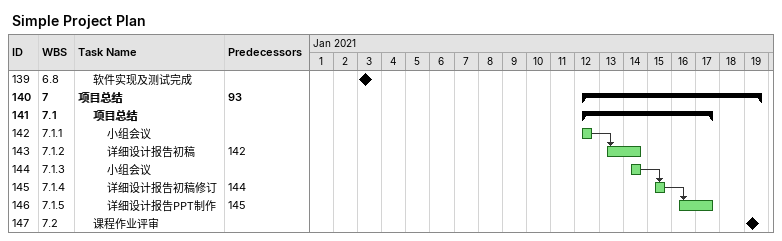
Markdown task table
Simple Project Plan

| ID | WBS | Task | Start | Finish | Predecessors |
|---|---|---|---|---|---|
| 139 | 6.8 | 软件实现及测试完成 (milestone) | 2021-01-03 | 2021-01-03 |  |
| 140 | 7 | **项目总结** | 2021-01-12 | 2021-01-19 | 93 |
| 141 | 7.1 | **项目总结** | 2021-01-12 | 2021-01-17 |  |
| 142 | 7.1.1 | 小组会议 | 2021-01-12 | 2021-01-12 |  |
| 143 | 7.1.2 | 详细设计报告初稿 | 2021-01-13 | 2021-01-14 | 142 |
| 144 | 7.1.3 | 小组会议 | 2021-01-14 | 2021-01-14 |  |
| 145 | 7.1.4 | 详细设计报告初稿修订 | 2021-01-15 | 2021-01-15 | 144 |
| 146 | 7.1.5 | 详细设计报告PPT制作 | 2021-01-16 | 2021-01-17 | 145 |
| 147 | 7.2 | 课程作业评审 (milestone) | 2021-01-19 | 2021-01-19 |  |
